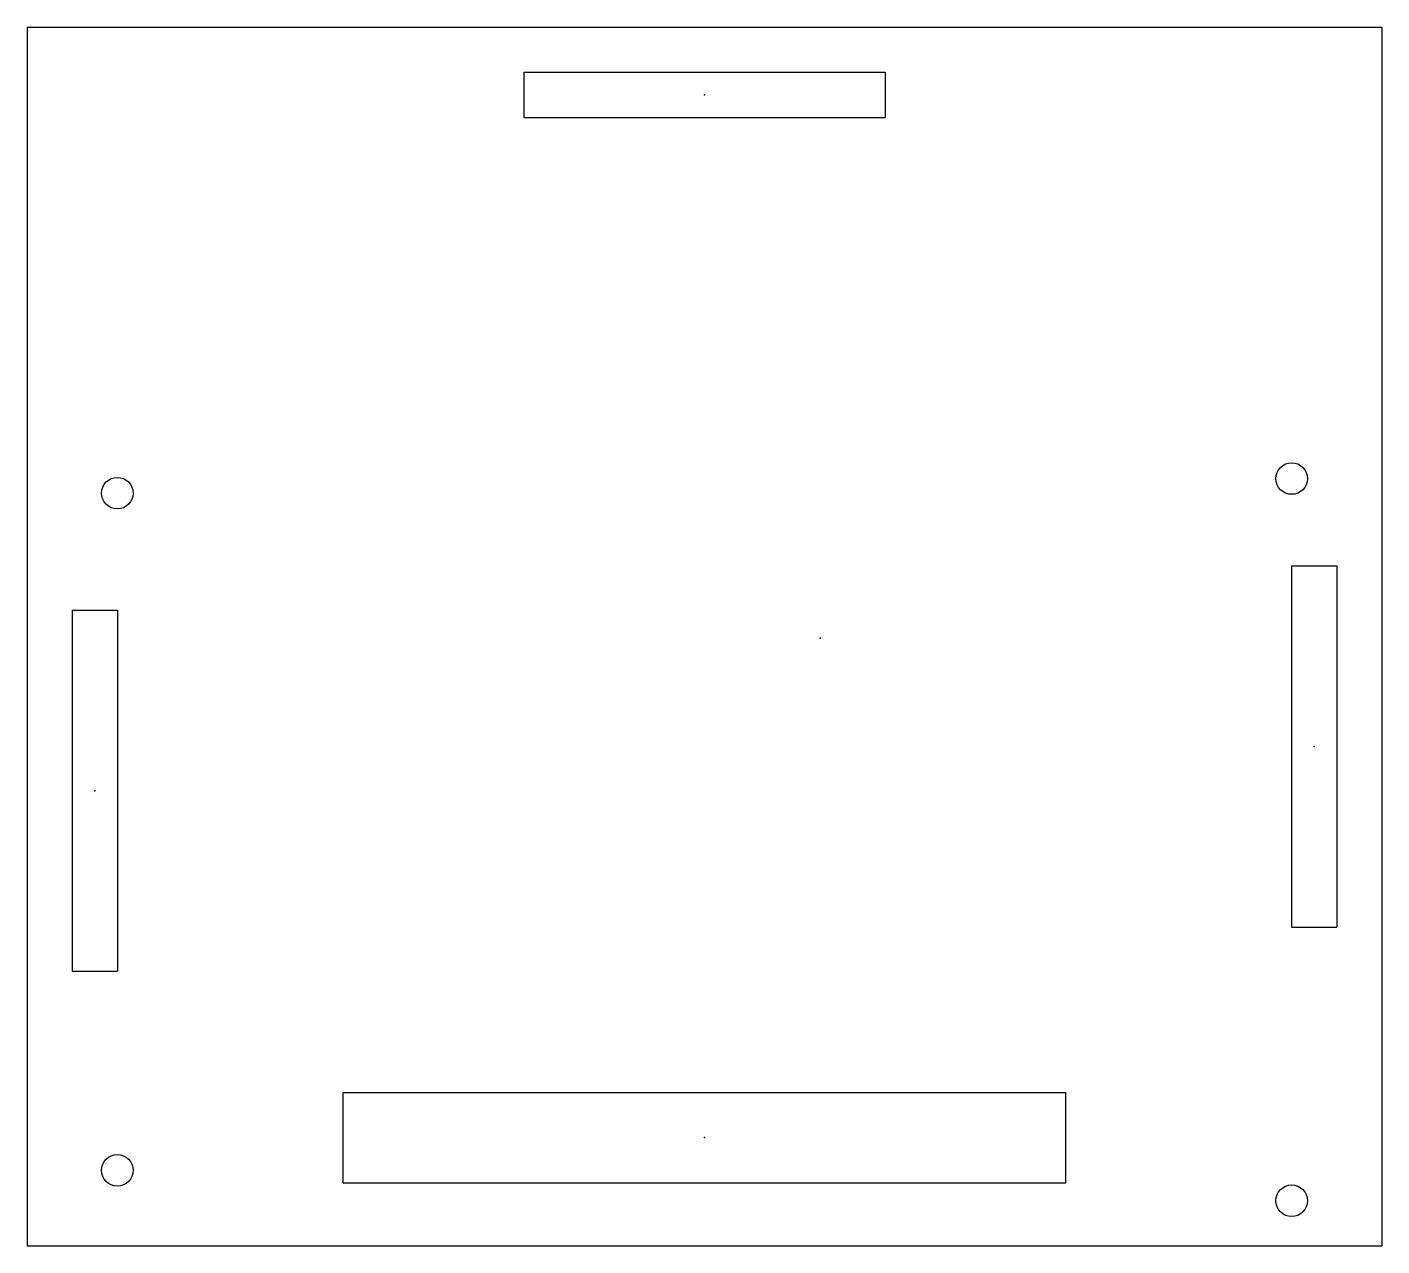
# Model space of a CAD drawing. Header units: millimetres. Extents: x -88 to 62, y -67 to 68.
import ezdxf

# ---------------------------------------------------------------- set-up
doc = ezdxf.new("R2010")
doc.units = ezdxf.units.MM
doc.header["$PDSIZE"] = -1

msp = doc.modelspace()

# ---------------------------------------------------------------- linework, layer by layer
at = {"color": 7, "linetype": 'Continuous'}
for p, q in [((-87.82, 67.68), (62.18, 67.68)), ((-87.82, 67.68), (-87.82, -67.32)), ((62.18, 67.68), (62.18, -67.32)), ((-32.82, 62.68), (7.18, 62.68)), ((-32.82, 62.68), (-32.82, 57.68)), ((7.18, 62.68), (7.18, 57.68)), ((-32.82, 57.68), (7.18, 57.68)), ((52.18, 8), (57.18, 8)), ((52.18, 8), (52.18, -32)), ((57.18, 8), (57.18, -32)), ((-82.82, 3.1), (-77.82, 3.1)), ((-82.82, 3.1), (-82.82, -36.9)), ((-77.82, 3.1), (-77.82, -36.9)), ((52.18, -32), (57.18, -32)), ((-82.82, -36.9), (-77.82, -36.9)), ((-52.82, -60.32), (-52.82, -50.32)), ((-52.82, -50.32), (27.18, -50.32)), ((27.18, -60.32), (27.18, -50.32)), ((-52.82, -60.32), (27.18, -60.32)), ((-87.82, -67.32), (62.18, -67.32))]:
    msp.add_line(p, q, dxfattribs=at)
for centre in [(52.18, 17.68), (-77.82, 16.06), (-77.82, -58.94), (52.18, -62.32)]:
    msp.add_circle(centre, 1.75, dxfattribs=at)
for p in [(-12.82, 60.18), (0, 0), (54.68, -12), (-80.32, -16.9), (-12.82, -55.32)]:
    msp.add_point(p, dxfattribs=at)

doc.saveas('drawing.dxf')
